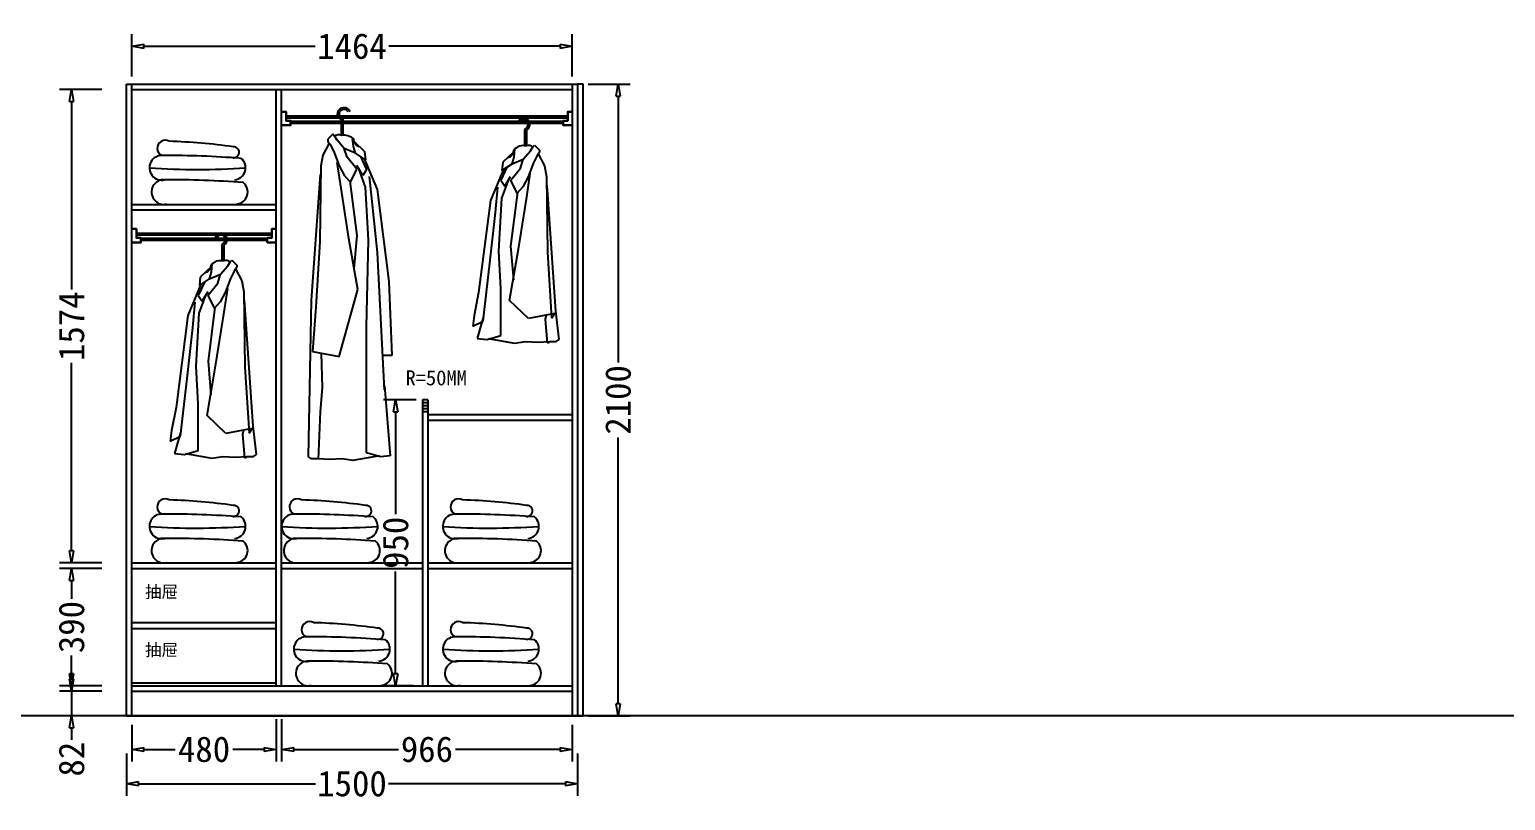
# Model space of a CAD drawing. Header units: millimetres. Extents: x 304407 to 361076, y -1262425 to -1203358.
# Drawn here: x 327747 to 332654, y -1205920 to -1203358 of the extents above; entities that cross this region are included whole.
import ezdxf

# ---------------------------------------------------------------- set-up
doc = ezdxf.new("R2010")
doc.units = ezdxf.units.MM
doc.header["$LTSCALE"] = 20
doc.layers.get('Defpoints').update_dxf_attribs({"color": 250})
for name, color, linetype in [('8', 8, 'Continuous'), ('LAYER10', 11, 'Continuous'), ('LAYER8', 11, 'Continuous'), ('图层3', 4, 'Continuous'), ('墙体', 40, 'Continuous')]:
    doc.layers.add(name, color=color, linetype=linetype)
doc.styles.get("Standard").update_dxf_attribs({"font": 'SimSun.ttf', "height": 85})
doc.styles.add('text', font='SimSun.ttf', dxfattribs={"height": 85})
doc.dimstyles.new('周文晶', dxfattribs={"dimtxt": 70, "dimasz": 40, "dimexe": 40, "dimexo": 30, "dimgap": 10, "dimtad": 0, "dimdec": 0, "dimtxsty": 'Standard', "dimblk": 'CLOSEDBLANK', "dimcen": 200, "dimclrd": 256, "dimclre": 256, "dimadec": 0, "dimazin": 0, "dimtfac": 1, "dimtdec": 0, "dimtmove": 0, "dimatfit": 3, "dimldrblk": 'CLOSEDBLANK', "dimfxl": 100, "dimfxlon": 1, "dimarcsym": 0})

# ---------------------------------------------------------------- blocks, each defined once
blk = doc.blocks.new('_ClosedBlank')
at = {"color": 0, "linetype": 'ByBlock', "lineweight": -2}
for p, q in [((-1, 0.17), (0, 0)), ((-1, 0.17), (-1, -0.17)), ((0, 0), (-1, -0.17))]:
    blk.add_line(p, q, dxfattribs=at)
blk = doc.blocks.new('*D292')
at = {"lineweight": -2, "transparency": 16777216}
for p, q in [((328087.3, -1205668.8), (328087.3, -1205790.4)), ((328567.3, -1205650.4), (328567.3, -1205790.4)), ((328127.3, -1205750.4), (328231.8, -1205750.4)), ((328527.3, -1205750.4), (328422.7, -1205750.4))]:
    blk.add_line(p, q, dxfattribs=at)
at = {"layer": 'Defpoints', "color": 0, "transparency": 16777216}
for p in [(328567.3, -1205538.8), (328087.3, -1205638.8), (328567.3, -1205750.4)]:
    blk.add_point(p, dxfattribs=at)
at = {"lineweight": -2, "transparency": 16777216, "xscale": 40, "yscale": 40, "zscale": 40, "rotation": 180}
blk.add_blockref('_ClosedBlank', (328087.3, -1205750.4), dxfattribs=at)
at = {"lineweight": -2, "transparency": 16777216, "xscale": 40, "yscale": 40, "zscale": 40}
blk.add_blockref('_ClosedBlank', (328567.3, -1205750.4), dxfattribs=at)
at = {"color": 0, "transparency": 16777216, "insert": (328327.3, -1205750.4), "char_height": 85, "attachment_point": 5}
blk.add_mtext('480', dxfattribs=at)
blk = doc.blocks.new('*D293')
at = {"lineweight": -2, "transparency": 16777216}
for p, q in [((328585.3, -1205650.4), (328585.3, -1205790.4)), ((329551.3, -1205668.8), (329551.3, -1205790.4)), ((328625.3, -1205750.4), (328973.3, -1205750.4)), ((329511.3, -1205750.4), (329163.3, -1205750.4))]:
    blk.add_line(p, q, dxfattribs=at)
at = {"layer": 'Defpoints', "color": 0, "transparency": 16777216}
for p in [(328585.3, -1203556.8), (329551.3, -1205638.8), (329551.3, -1205750.4)]:
    blk.add_point(p, dxfattribs=at)
at = {"lineweight": -2, "transparency": 16777216, "xscale": 40, "yscale": 40, "zscale": 40, "rotation": 180}
blk.add_blockref('_ClosedBlank', (328585.3, -1205750.4), dxfattribs=at)
at = {"lineweight": -2, "transparency": 16777216, "xscale": 40, "yscale": 40, "zscale": 40}
blk.add_blockref('_ClosedBlank', (329551.3, -1205750.4), dxfattribs=at)
at = {"color": 0, "transparency": 16777216, "insert": (329068.3, -1205750.4), "char_height": 85, "attachment_point": 5}
blk.add_mtext('966', dxfattribs=at)
blk = doc.blocks.new('*D294')
at = {"lineweight": -2, "transparency": 16777216}
for p, q in [((328087.3, -1203513.4), (328087.3, -1203373.4)), ((329551.3, -1203513.4), (329551.3, -1203373.4)), ((328127.3, -1203413.4), (328697.3, -1203413.4)), ((329511.3, -1203413.4), (328941.2, -1203413.4))]:
    blk.add_line(p, q, dxfattribs=at)
at = {"layer": 'Defpoints', "color": 0, "transparency": 16777216}
for p in [(329551.3, -1203413.4), (328087.3, -1203556.8), (329551.3, -1203556.8)]:
    blk.add_point(p, dxfattribs=at)
at = {"lineweight": -2, "transparency": 16777216, "xscale": 40, "yscale": 40, "zscale": 40, "rotation": 180}
blk.add_blockref('_ClosedBlank', (328087.3, -1203413.4), dxfattribs=at)
at = {"lineweight": -2, "transparency": 16777216, "xscale": 40, "yscale": 40, "zscale": 40}
blk.add_blockref('_ClosedBlank', (329551.3, -1203413.4), dxfattribs=at)
at = {"color": 0, "transparency": 16777216, "insert": (328819.3, -1203413.4), "char_height": 85, "attachment_point": 5}
blk.add_mtext('1464', dxfattribs=at)
blk = doc.blocks.new('*D295')
at = {"lineweight": -2, "transparency": 16777216}
for p, q in [((328069.3, -1205764.5), (328069.3, -1205904.5)), ((329569.3, -1205764.5), (329569.3, -1205904.5)), ((328109.3, -1205864.5), (328698.3, -1205864.5)), ((329529.3, -1205864.5), (328940.2, -1205864.5))]:
    blk.add_line(p, q, dxfattribs=at)
at = {"layer": 'Defpoints', "color": 0, "transparency": 16777216}
for p in [(328069.3, -1205638.8), (329569.3, -1205638.8), (329569.3, -1205864.5)]:
    blk.add_point(p, dxfattribs=at)
at = {"lineweight": -2, "transparency": 16777216, "xscale": 40, "yscale": 40, "zscale": 40, "rotation": 180}
blk.add_blockref('_ClosedBlank', (328069.3, -1205864.5), dxfattribs=at)
at = {"lineweight": -2, "transparency": 16777216, "xscale": 40, "yscale": 40, "zscale": 40}
blk.add_blockref('_ClosedBlank', (329569.3, -1205864.5), dxfattribs=at)
at = {"color": 0, "transparency": 16777216, "insert": (328819.3, -1205864.5), "char_height": 85, "attachment_point": 5}
blk.add_mtext('1500', dxfattribs=at)
blk = doc.blocks.new('*D296')
at = {"lineweight": -2, "transparency": 16777216}
for p, q in [((327887, -1205516.8), (327887, -1205476.8)), ((327987, -1205556.8), (327847, -1205556.8)), ((327887, -1205556.8), (327887, -1205638.8)), ((327987, -1205638.8), (327847, -1205638.8)), ((327887, -1205678.8), (327887, -1205718.8))]:
    blk.add_line(p, q, dxfattribs=at)
at = {"layer": 'Defpoints', "color": 0, "transparency": 16777216}
for p in [(327887, -1205556.8), (328087.3, -1205556.8), (328069.3, -1205638.8)]:
    blk.add_point(p, dxfattribs=at)
at = {"lineweight": -2, "transparency": 16777216, "xscale": 40, "yscale": 40, "zscale": 40}
for p, rotation in [((327887, -1205556.8), 270), ((327887, -1205638.8), 90)]:
    blk.add_blockref('_ClosedBlank', p, dxfattribs=dict(at, rotation=rotation))
at = {"color": 0, "transparency": 16777216, "insert": (327887, -1205782.9), "char_height": 85, "attachment_point": 5, "rotation": 90}
blk.add_mtext('82', dxfattribs=at)
blk = doc.blocks.new('*D297')
at = {"lineweight": -2, "transparency": 16777216}
for p, q in [((327987, -1205148.8), (327847, -1205148.8)), ((327887, -1205188.8), (327887, -1205249.8)), ((327887, -1205498.8), (327887, -1205437.9)), ((327987, -1205538.8), (327847, -1205538.8))]:
    blk.add_line(p, q, dxfattribs=at)
at = {"layer": 'Defpoints', "color": 0, "transparency": 16777216}
for p in [(327887, -1205148.8), (328087.3, -1205148.8), (328087.3, -1205538.8)]:
    blk.add_point(p, dxfattribs=at)
at = {"lineweight": -2, "transparency": 16777216, "xscale": 40, "yscale": 40, "zscale": 40}
for p, rotation in [((327887, -1205148.8), 90), ((327887, -1205538.8), 270)]:
    blk.add_blockref('_ClosedBlank', p, dxfattribs=dict(at, rotation=rotation))
at = {"color": 0, "transparency": 16777216, "insert": (327887, -1205343.8), "char_height": 85, "attachment_point": 5, "rotation": 90}
blk.add_mtext('390', dxfattribs=at)
blk = doc.blocks.new('*D298')
at = {"lineweight": -2, "transparency": 16777216}
for p, q in [((327987, -1203556.8), (327847, -1203556.8)), ((327887, -1203596.8), (327887, -1204221.9)), ((327887, -1205090.8), (327887, -1204465.7)), ((327987, -1205130.8), (327847, -1205130.8))]:
    blk.add_line(p, q, dxfattribs=at)
at = {"layer": 'Defpoints', "color": 0, "transparency": 16777216}
for p in [(327887, -1203556.8), (328087.3, -1203556.8), (328087.3, -1205130.8)]:
    blk.add_point(p, dxfattribs=at)
at = {"lineweight": -2, "transparency": 16777216, "xscale": 40, "yscale": 40, "zscale": 40}
for p, rotation in [((327887, -1203556.8), 90), ((327887, -1205130.8), 270)]:
    blk.add_blockref('_ClosedBlank', p, dxfattribs=dict(at, rotation=rotation))
at = {"color": 0, "transparency": 16777216, "insert": (327887, -1204343.8), "char_height": 85, "attachment_point": 5, "rotation": 90}
blk.add_mtext('1574', dxfattribs=at)
blk = doc.blocks.new('*D299')
at = {"lineweight": -2, "transparency": 16777216}
for p, q in [((329604.1, -1203538.8), (329744.1, -1203538.8)), ((329704.1, -1203578.8), (329704.1, -1204464.1)), ((329704.1, -1205598.8), (329704.1, -1204713.6)), ((329604.1, -1205638.8), (329744.1, -1205638.8))]:
    blk.add_line(p, q, dxfattribs=at)
at = {"layer": 'Defpoints', "color": 0, "transparency": 16777216}
for p in [(329569.3, -1203538.8), (329704.1, -1203538.8), (329569.3, -1205638.8)]:
    blk.add_point(p, dxfattribs=at)
at = {"lineweight": -2, "transparency": 16777216, "xscale": 40, "yscale": 40, "zscale": 40}
for p, rotation in [((329704.1, -1203538.8), 90), ((329704.1, -1205638.8), 270)]:
    blk.add_blockref('_ClosedBlank', p, dxfattribs=dict(at, rotation=rotation))
at = {"color": 0, "transparency": 16777216, "insert": (329704.1, -1204588.8), "char_height": 85, "attachment_point": 5, "rotation": 90}
blk.add_mtext('2100', dxfattribs=at)
blk = doc.blocks.new('*D300')
at = {"lineweight": -2, "transparency": 16777216}
for p, q in [((329032.3, -1204588.8), (328924.3, -1204588.8)), ((328964.3, -1204628.8), (328964.3, -1204968.8)), ((328964.3, -1205498.8), (328964.3, -1205158.8)), ((329023.3, -1205538.8), (328924.3, -1205538.8))]:
    blk.add_line(p, q, dxfattribs=at)
at = {"layer": 'Defpoints', "color": 0, "transparency": 16777216}
for p in [(329062.3, -1204588.8), (328964.3, -1205538.8), (329053.3, -1205538.8)]:
    blk.add_point(p, dxfattribs=at)
at = {"lineweight": -2, "transparency": 16777216, "xscale": 40, "yscale": 40, "zscale": 40}
for p, rotation in [((328964.3, -1204588.8), 90), ((328964.3, -1205538.8), 270)]:
    blk.add_blockref('_ClosedBlank', p, dxfattribs=dict(at, rotation=rotation))
at = {"color": 0, "transparency": 16777216, "insert": (328964.3, -1205063.8), "char_height": 85, "attachment_point": 5, "rotation": 90}
blk.add_mtext('950', dxfattribs=at)
blk = doc.blocks.new('A$C1C5764E0')
at = {"layer": '8'}
for p, q in [((172.3, 708.4), (172.3, 657.4)), ((178.3, 708.4), (178.3, 657.4)), ((137.4, 618.5), (140.1, 644.9)), ((167.9, 611.6), (191.5, 639.3)), ((191.5, 639.3), (201.2, 654.6)), ((201.2, 654.6), (205.3, 658.7)), ((205.3, 658.7), (222, 642.1)), ((222, 642.1), (222, 635.2)), ((99.9, 601.9), (97.1, 574.2)), ((97.1, 574.2), (130.4, 596.4)), ((135.3, 635.3), (99.9, 601.9)), ((130.4, 596.4), (137.4, 618.5)), ((130.4, 596.4), (167.9, 611.6)), ((158.2, 582.5), (167.9, 611.6)), ((201.2, 597.8), (184.5, 553.4)), ((213.6, 624.1), (201.2, 597.8)), ((222, 635.2), (213.6, 624.1)), ((217.8, 629.6), (238.6, 589.4)), ((238.6, 589.4), (245.5, 553.4)), ((103, 580.9), (58.4, 475.1)), ((113.7, 585.2), (93.2, 541.7)), ((93.2, 541.7), (106.3, 522.1)), ((96.5, 482.8), (119.4, 544.9)), ((106.3, 522.1), (125.9, 554.7)), ((126.3, 542.3), (158.2, 582.5)), ((147.1, 499.3), (126.3, 542.3)), ((184.5, 553.4), (166.5, 520.1)), ((178.3, 479.5), (191.3, 564.6)), ((245.5, 553.4), (248.3, 302.5)), ((75, 435), (83.4, 518.8)), ((148.8, 502.4), (125.9, 322.6)), ((166.5, 520.1), (147.1, 499.3)), ((276.4, 106.8), (247, 525.3)), ((58.4, 475.1), (19.5, 168.8)), ((86.6, 306.3), (96.5, 482.8)), ((152.1, 312.8), (178.3, 479.5)), ((57, 265.8), (75, 435)), ((93.2, 180.9), (86.6, 306.3)), ((122.6, 142.8), (152.1, 312.8)), ((125.9, 322.6), (135.7, 211.4)), ((248.3, 302.5), (262.2, 83.5)), ((34.3, 73.1), (57, 265.8)), ((19.5, 168.8), (4.8, 92.7)), ((93.2, 26.2), (93.2, 180.9)), ((184.8, 82.8), (122.6, 142.8)), ((273.1, 99.1), (184.8, 82.8)), ((262.2, 83.5), (273.1, 99.1)), ((286.7, 13.1), (276.4, 106.8)), ((4.8, 92.7), (0, 56.7)), ((0, 56.7), (34.3, 73.1)), ((34.3, 86.2), (14.7, 16.3)), ((244.2, 93.8), (240.9, 79.6)), ((240.9, 79.6), (247.4, 1.1)), ((14.7, 16.3), (47.4, 13.1)), ((47.4, 13.1), (93.2, 26.2)), ((50.7, 16.3), (139, 0)), ((139, 0), (175, 6.5)), ((175, 6.5), (217.5, 3.3)), ((217.5, 3.3), (253.5, 6.5)), ((247.4, 1.1), (254, 3.3)), ((253.5, 6.5), (276.9, 6.5)), ((276.9, 6.5), (286.7, 13.1))]:
    blk.add_line(p, q, dxfattribs=at)
for centre, radius, start, end in [((168.9, 727.1), 20.9, 296.6338, 159.5285), ((168.9, 727.1), 14.9, 296.6338, 150.6175), ((175.9, 709.9), 3.91, 94.6712, 201.9626), ((110.9, 641.2), 25.1, 286.2636, 2.0248), ((168.9, 613.1), 43.9, 77.6993, 138.5966), ((186.2, 639.8), 18, 42.48, 116.3392)]:
    blk.add_arc(centre, radius, start, end, dxfattribs=at)
blk = doc.blocks.new('A$C4F477F88')
at = {"layer": 'LAYER10'}
blk.add_blockref('A$C1C5764E0', (0, 0), dxfattribs=at)
blk = doc.blocks.new('A$C5E603B19')
at = {"layer": 'LAYER8'}
blk.add_blockref('A$C4F477F88', (0, 0), dxfattribs=at)
blk = doc.blocks.new('A$C1B0A679D')
at = {"layer": '图层3'}
blk.add_blockref('A$C5E603B19', (0, 0), dxfattribs=at)
blk = doc.blocks.new('A$C52EB379C')
at = {"layer": '8'}
for p, q in [((163.3, 1134.6), (163.3, 1083.5)), ((169.3, 1134.6), (169.3, 1083.5)), ((182.5, 1065.5), (192.3, 1080.7)), ((192.3, 1080.7), (196.4, 1084.9)), ((196.4, 1084.9), (213.1, 1068.3)), ((126.4, 1061.5), (91, 1028.1)), ((121.5, 1022.5), (128.4, 1044.7)), ((121.5, 1022.5), (159, 1037.8)), ((128.4, 1044.7), (131.2, 1071)), ((149.3, 1008.7), (159, 1037.8)), ((159, 1037.8), (182.5, 1065.5)), ((204.7, 1050.2), (192.3, 1023.9)), ((213.1, 1061.3), (204.7, 1050.2)), ((208.9, 1055.8), (229.7, 1015.6)), ((213.1, 1068.3), (213.1, 1061.3)), ((94.1, 1007.1), (49.5, 901.3)), ((104.8, 1011.4), (84.3, 967.8)), ((91, 1028.1), (88.2, 1000.3)), ((88.2, 1000.3), (121.5, 1022.5)), ((117.4, 968.5), (149.3, 1008.7)), ((169.3, 905.7), (182.4, 990.7)), ((192.3, 1023.9), (175.6, 979.5)), ((229.7, 1015.6), (236.6, 979.5)), ((66.1, 861.1), (74.5, 944.9)), ((84.3, 967.8), (97.4, 948.2)), ((87.6, 909), (110.5, 971.1)), ((97.4, 948.2), (117, 980.9)), ((138.2, 925.5), (117.4, 968.5)), ((157.6, 946.3), (138.2, 925.5)), ((175.6, 979.5), (157.6, 946.3)), ((236.6, 979.5), (239.4, 728.7)), ((267.5, 533), (238.1, 951.5)), ((49.5, 901.3), (10.6, 595)), ((77.7, 732.4), (87.6, 909)), ((139.9, 928.6), (117, 748.8)), ((143.2, 738.9), (169.3, 905.7)), ((48.1, 692), (66.1, 861.1)), ((113.7, 568.9), (143.2, 738.9)), ((117, 748.8), (126.8, 637.6)), ((25.4, 235.4), (48.1, 692)), ((84.3, 444.7), (77.7, 732.4)), ((239.4, 728.7), (253.3, 509.7)), ((10.6, 595), (0, 349)), ((175.9, 346.6), (113.7, 568.9)), ((253.3, 509.7), (264.2, 362.9)), ((277.8, 13.1), (267.5, 533)), ((84.3, 26.2), (84.3, 444.7)), ((0, 349), (31, 349)), ((264.2, 362.9), (175.9, 346.6)), ((235.3, 357.6), (232, 242)), ((25.4, 248.5), (5.8, 16.3)), ((232, 242), (238.5, 163.5)), ((238.5, 163.5), (245.1, 3.3)), ((5.8, 16.3), (38.5, 13.1)), ((38.5, 13.1), (84.3, 26.2)), ((41.7, 16.3), (130.1, 0)), ((130.1, 0), (166.1, 6.5)), ((166.1, 6.5), (208.6, 3.3)), ((208.6, 3.3), (244.6, 6.5)), ((244.6, 6.5), (268, 6.5)), ((268, 6.5), (277.8, 13.1))]:
    blk.add_line(p, q, dxfattribs=at)
for centre, radius, start, end in [((160, 1153.2), 20.9, 296.6338, 159.5285), ((160, 1153.2), 14.9, 296.6338, 150.6175), ((167, 1136), 3.91, 94.6712, 201.9626), ((160, 1039.2), 43.9, 77.6993, 138.5966), ((177.3, 1066), 18, 42.48, 116.3392), ((102, 1067.4), 25.1, 286.2636, 2.0248)]:
    blk.add_arc(centre, radius, start, end, dxfattribs=at)
blk = doc.blocks.new('A$C05785CA5')
at = {"layer": 'LAYER10'}
blk.add_blockref('A$C52EB379C', (0, 0), dxfattribs=at)
blk = doc.blocks.new('A$C100967EE')
at = {"layer": 'LAYER10'}
blk.add_blockref('A$C05785CA5', (0, 0), dxfattribs=at)
blk = doc.blocks.new('A$C65D30603')
at = {"layer": 'LAYER8'}
blk.add_blockref('A$C100967EE', (0, 0), dxfattribs=at)
blk = doc.blocks.new('A$C50CE712E')
at = {"layer": '图层3'}
blk.add_blockref('A$C65D30603', (0, 0), dxfattribs=at)
blk = doc.blocks.new('A$C11F00F61')
at = {"color": 8}
blk.add_line((48.2, 0), (290.3, 1.2), dxfattribs=at)
at = {"layer": '墙体', "color": 8}
for centre, radius, start, end in [((52.6, 186.6), 26.7, 59.8021, 244.0801), ((9.8, -1698.7), 1909.1, 81.8981, 88.3112), ((41, 121.6), 41, 86.0834, 284.0988), ((53.8, -3125.6), 3288.1, 85.6244, 90.1755), ((280.3, 173), 18.4, 260.1551, 94.4157), ((279.7, 121.7), 40, 274.9406, 51.3165), ((159.2, 2329.1), 2213.2, 265.8756, 274.159), ((48.2, 41), 41, 86.0834, 284.0988), ((61, -3206.2), 3288.1, 85.6244, 90.1755), ((286.9, 41.1), 40, 274.9406, 51.3165)]:
    blk.add_arc(centre, radius, start, end, dxfattribs=at)

msp = doc.modelspace()

# ---------------------------------------------------------------- linework, layer by layer
for p, q in [((328069.3, -1205638.8), (328069.3, -1203538.8)), ((328069.3, -1203538.8), (329569.3, -1203538.8)), ((328087.3, -1205638.8), (328087.3, -1203538.8)), ((328087.3, -1203556.8), (329551.3, -1203556.8)), ((328567.3, -1205538.8), (328567.3, -1203556.8)), ((328585.3, -1205538.8), (328585.3, -1203556.8)), ((329551.3, -1203538.8), (329551.3, -1205638.8)), ((329569.3, -1203538.8), (329569.3, -1205638.8)), ((329587.3, -1203538.8), (329569.3, -1203538.8)), ((329587.3, -1205638.8), (329587.3, -1203538.8)), ((328087.3, -1203938.8), (328567.3, -1203938.8)), ((328087.3, -1203956.8), (328567.3, -1203956.8)), ((329053.3, -1204588.8), (329053.3, -1205538.8)), ((329071.3, -1204588.8), (329053.3, -1204588.8)), ((329071.3, -1204588.8), (329071.3, -1205538.8)), ((329071.3, -1204598.8), (329053.3, -1204598.8)), ((329071.3, -1204608.8), (329053.3, -1204608.8)), ((329071.3, -1204618.8), (329053.3, -1204618.8)), ((329071.3, -1204628.8), (329053.3, -1204628.8)), ((329551.3, -1204638.8), (329071.3, -1204638.8)), ((329551.3, -1204656.8), (329071.3, -1204656.8)), ((328087.3, -1205130.8), (328567.3, -1205130.8)), ((328087.3, -1205148.8), (328567.3, -1205148.8)), ((328585.3, -1205130.8), (329053.3, -1205130.8)), ((328585.3, -1205148.8), (329053.3, -1205148.8)), ((329071.3, -1205130.8), (329551.3, -1205130.8)), ((329071.3, -1205148.8), (329551.3, -1205148.8)), ((328087.3, -1205328.8), (328567.3, -1205328.8)), ((328087.3, -1205348.8), (328567.3, -1205348.8)), ((328087.3, -1205528.8), (328567.3, -1205528.8)), ((328087.3, -1205538.8), (329551.3, -1205538.8)), ((328087.3, -1205538.8), (328567.3, -1205538.8)), ((328087.3, -1205556.8), (329551.3, -1205556.8)), ((328069.3, -1205638.8), (329569.3, -1205638.8)), ((329569.3, -1205638.8), (329587.3, -1205638.8))]:
    msp.add_line(p, q)
at = {"color": 8}
msp.add_line((361075.9, -1205638.8), (304407.4, -1205638.8), dxfattribs=at)
at = {"lineweight": 30}
for points in [[(328585.3, -1203631.1), (328600.3, -1203631.1), (328600.3, -1203661.1), (328615.3, -1203661.1), (328615.3, -1203676.1), (328585.3, -1203676.1)], [(329536.3, -1203646.1), (328600.3, -1203646.1)], [(329536.3, -1203650.7), (328600.3, -1203650.7)], [(329551.3, -1203631.1), (329536.3, -1203631.1), (329536.3, -1203661.1), (329521.3, -1203661.1), (329521.3, -1203676.1), (329551.3, -1203676.1)], [(329521.3, -1203663.2), (328615.3, -1203663.2)], [(329521.3, -1203668.6), (328615.3, -1203668.6)], [(328087.3, -1204020.4), (328102.3, -1204020.4), (328102.3, -1204050.4), (328117.3, -1204050.4), (328117.3, -1204065.4), (328087.3, -1204065.4)], [(328552.3, -1204035.4), (328102.3, -1204035.4)], [(328552.3, -1204039.9), (328102.3, -1204039.9)], [(328567.3, -1204020.4), (328552.3, -1204020.4), (328552.3, -1204050.4), (328537.3, -1204050.4), (328537.3, -1204065.4), (328567.3, -1204065.4)], [(328537.3, -1204052.4), (328117.3, -1204052.4)], [(328537.3, -1204057.9), (328117.3, -1204057.9)]]:
    msp.add_lwpolyline(points, dxfattribs=at)

# ---------------------------------------------------------------- block references
at = {"xscale": -1}
msp.add_blockref('A$C50CE712E', (328952.2, -1204790.7), dxfattribs=at)
for name, p in [('A$C1B0A679D', (329220.8, -1204400.6)), ('A$C11F00F61', (328145.6, -1203938.8)), ('A$C1B0A679D', (328214.6, -1204782.9)), ('A$C11F00F61', (328145.6, -1205130.8)), ('A$C11F00F61', (328585.3, -1205130.8)), ('A$C11F00F61', (329121, -1205130.8)), ('A$C11F00F61', (328625.4, -1205538.8)), ('A$C11F00F61', (329121, -1205538.8))]:
    msp.add_blockref(name, p)

# ---------------------------------------------------------------- texts
at = {"attachment_point": 1, "style": 'text'}
for s, insert, char_height, width in [('R=50MM', (328997.1, -1204490.3), 50, 419.038), ('抽屉', (328131.5, -1205206.5), 40, 305.609), ('抽屉', (328131.5, -1205399.8), 40, 305.609)]:
    msp.add_mtext(s, dxfattribs=dict(at, insert=insert, char_height=char_height, width=width))

# ---------------------------------------------------------------- dimensions: what is measured, and where the dimension line sits
for base, p1, p2, picture, middle in [((329551.3, -1203413.4), (328087.3, -1203556.8), (329551.3, -1203556.8), '*D294', (328819.3, -1203413.4)), ((329551.3, -1205750.4), (328585.3, -1203556.8), (329551.3, -1205638.8), '*D293', (329068.3, -1205750.4)), ((328567.3, -1205750.4), (328087.3, -1205638.8), (328567.3, -1205538.8), '*D292', (328327.3, -1205750.4)), ((329569.3, -1205864.5), (328069.3, -1205638.8), (329569.3, -1205638.8), '*D295', (328819.3, -1205864.5))]:
    dim = msp.add_linear_dim(base=base, p1=p1, p2=p2, dimstyle='周文晶')
    dim.commit()
    dim.dimension.update_dxf_attribs({"geometry": picture, "text_midpoint": middle})
for base, p1, p2, angle, picture, middle in [((327887, -1203556.8), (328087.3, -1205130.8), (328087.3, -1203556.8), 270, '*D298', (327887, -1204343.8)), ((329704.1, -1203538.8), (329569.3, -1205638.8), (329569.3, -1203538.8), 90, '*D299', (329704.1, -1204588.8)), ((328964.3, -1205538.8), (329062.3, -1204588.8), (329053.3, -1205538.8), 90, '*D300', (328964.3, -1205063.8)), ((327887, -1205148.8), (328087.3, -1205538.8), (328087.3, -1205148.8), 270, '*D297', (327887, -1205343.8))]:
    dim = msp.add_linear_dim(base=base, p1=p1, p2=p2, angle=angle, dimstyle='周文晶')
    dim.commit()
    dim.dimension.update_dxf_attribs({"geometry": picture, "text_midpoint": middle})
dim = msp.add_linear_dim(base=(327887, -1205556.8), p1=(328069.3, -1205638.8), p2=(328087.3, -1205556.8), angle=270, dimstyle='周文晶')
dim.commit()
dim.dimension.update_dxf_attribs({"geometry": '*D296', "text_midpoint": (327887, -1205782.9), "dimtype": 128})

doc.saveas('drawing.dxf')
